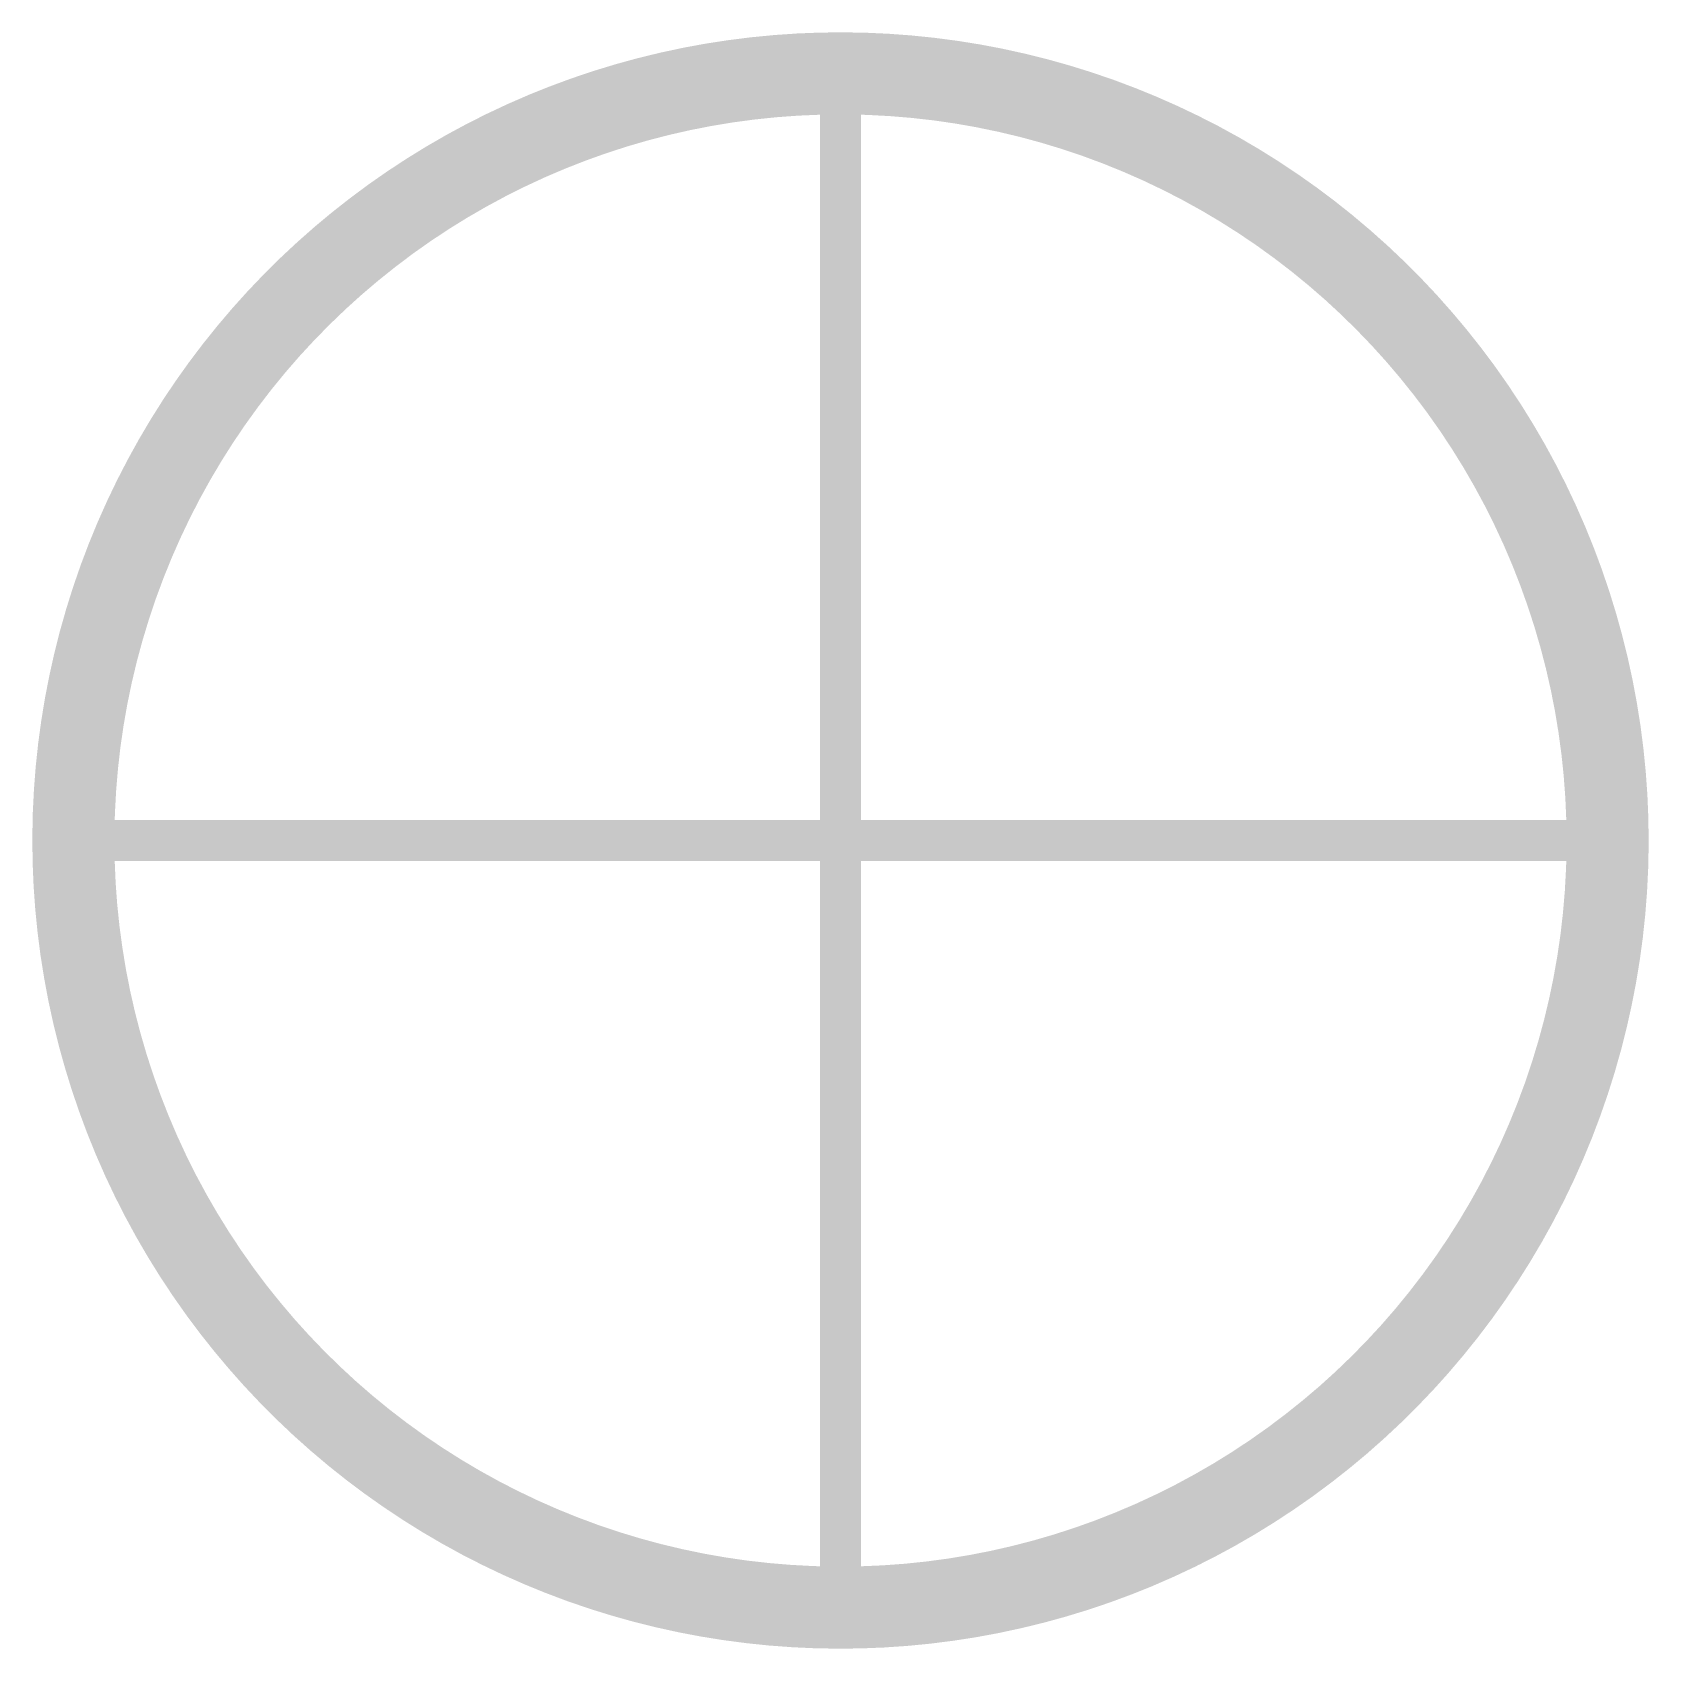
# Model space of a CAD drawing. Extents: x 295 to 953, y 10 to 290.
# Drawn here: x 797.31 to 802.31, y 112.6 to 117.6 of the extents above; entities that cross this region are included whole.
import ezdxf

# ---------------------------------------------------------------- set-up
doc = ezdxf.new("R2010")
doc.units = 0
doc.header["$LTSCALE"] = 5
doc.header["$MEASUREMENT"] = 0
doc.layers.get('0').update_dxf_attribs({"linetype": 'CONTINUOUS', "lineweight": 25})

msp = doc.modelspace()

# ---------------------------------------------------------------- linework, layer by layer
at = {"color": 7}
for points in [[(799.4618, 117.5771), (799.5192, 117.5843), (800.1563, 117.5771), (800.1015, 117.5843)], [(799.5192, 117.5843), (799.5325, 117.586), (800.1015, 117.5843), (800.0853, 117.586)], [(799.5325, 117.586), (799.5905, 117.5916), (800.0853, 117.586), (800.0306, 117.5916)], [(799.5905, 117.5916), (799.6035, 117.5929), (800.0306, 117.5916), (800.0137, 117.5929)], [(799.6035, 117.5929), (799.6623, 117.5969), (800.0137, 117.5929), (799.9595, 117.5969)], [(799.6623, 117.5969), (799.6746, 117.5978), (799.9595, 117.5969), (799.9411, 117.5978)], [(799.6746, 117.5978), (799.7352, 117.6002), (799.9411, 117.5978), (799.8883, 117.6002)], [(799.7352, 117.6002), (799.7458, 117.6006), (799.8883, 117.6002), (799.8639, 117.6006)], [(799.7458, 117.6006), (799.8171, 117.6014), (799.8639, 117.6006), (799.8171, 117.6014)], [(799.1823, 117.5214), (799.2379, 117.535), (800.4364, 117.5214), (800.3822, 117.535)], [(799.2379, 117.535), (799.2515, 117.5383), (800.3822, 117.535), (800.3671, 117.5383)], [(799.2515, 117.5383), (799.3076, 117.5503), (800.3671, 117.5383), (800.3126, 117.5503)], [(799.3076, 117.5503), (799.3212, 117.5533), (800.3126, 117.5503), (800.2973, 117.5533)], [(799.3212, 117.5533), (799.3777, 117.5637), (800.2973, 117.5533), (800.2426, 117.5637)], [(799.3777, 117.5637), (799.3913, 117.5662), (800.2426, 117.5637), (800.227, 117.5662)], [(799.3913, 117.5662), (799.4483, 117.575), (800.227, 117.5662), (800.1722, 117.575)], [(799.4483, 117.575), (799.4618, 117.5771), (800.1722, 117.575), (800.1563, 117.5771)], [(799.0319, 117.4772), (799.0454, 117.4818), (800.588, 117.4772), (800.5734, 117.4818)], [(799.0454, 117.4818), (799.1, 117.4984), (800.5734, 117.4818), (800.52, 117.4984)], [(799.1, 117.4984), (799.1136, 117.5026), (800.52, 117.4984), (800.5052, 117.5026)], [(799.1136, 117.5026), (799.1687, 117.5177), (800.5052, 117.5026), (800.4514, 117.5177)], [(799.1687, 117.5177), (799.1823, 117.5214), (800.4514, 117.5177), (800.4364, 117.5214)], [(798.8976, 117.429), (798.911, 117.4343), (800.7222, 117.429), (800.708, 117.4343)], [(798.911, 117.4343), (798.9644, 117.4541), (800.708, 117.4343), (800.6555, 117.4541)], [(798.9644, 117.4541), (798.9778, 117.459), (800.6555, 117.4541), (800.641, 117.459)], [(798.9778, 117.459), (799.0319, 117.4772), (800.641, 117.459), (800.588, 117.4772)], [(798.7794, 117.3793), (798.8316, 117.402), (800.8395, 117.3793), (800.7882, 117.402)], [(798.8316, 117.402), (798.8448, 117.4078), (800.7882, 117.402), (800.7741, 117.4078)], [(798.8448, 117.4078), (798.8976, 117.429), (800.7741, 117.4078), (800.7222, 117.429)], [(798.6627, 117.3227), (798.6805, 117.3317), (799.4771, 117.3227), (799.5441, 117.3317)], [(798.6805, 117.3317), (798.6943, 117.3387), (799.5441, 117.3317), (799.6113, 117.3387)], [(798.6943, 117.3387), (798.7041, 117.3436), (799.6113, 117.3387), (799.6787, 117.3436)], [(798.7041, 117.3436), (798.7099, 117.3465), (799.6787, 117.3436), (799.7462, 117.3465)], [(798.7099, 117.3465), (798.7149, 117.349), (800.9094, 117.3465), (800.9041, 117.349)], [(798.7149, 117.349), (798.7664, 117.3732), (800.9041, 117.349), (800.8534, 117.3732)], [(798.7664, 117.3732), (798.7794, 117.3793), (800.8534, 117.3732), (800.8395, 117.3793)], [(799.7462, 115.1643), (799.7462, 117.3465), (799.8732, 115.1643), (799.8732, 117.3465)], [(799.8968, 117.3457), (799.8732, 117.3465), (800.911, 117.3457), (800.9094, 117.3465)], [(799.956, 117.3425), (799.8968, 117.3457), (800.9177, 117.3425), (800.911, 117.3457)], [(799.9643, 117.3421), (799.956, 117.3425), (800.9186, 117.3421), (800.9177, 117.3425)], [(800.0316, 117.3364), (799.9643, 117.3421), (800.9296, 117.3364), (800.9186, 117.3421)], [(800.0988, 117.3288), (800.0316, 117.3364), (800.9446, 117.3288), (800.9296, 117.3364)], [(798.5604, 117.2667), (798.5886, 117.283), (799.2129, 117.2667), (799.2757, 117.283)], [(798.5886, 117.283), (798.5898, 117.2837), (799.2757, 117.283), (799.2783, 117.2837)], [(798.5898, 117.2837), (798.6175, 117.2987), (799.2783, 117.2837), (799.3442, 117.2987)], [(798.6175, 117.2987), (798.6416, 117.3117), (799.3442, 117.2987), (799.4105, 117.3117)], [(798.6416, 117.3117), (798.6513, 117.3169), (799.4105, 117.3117), (799.4423, 117.3169)], [(798.6513, 117.3169), (798.6627, 117.3227), (799.4423, 117.3169), (799.4771, 117.3227)], [(800.1656, 117.3191), (800.0988, 117.3288), (800.9636, 117.3191), (800.9446, 117.3288)], [(800.2168, 117.3101), (800.1656, 117.3191), (800.9812, 117.3101), (800.9636, 117.3191)], [(800.2322, 117.3073), (800.2168, 117.3101), (800.9861, 117.3073), (800.9812, 117.3101)], [(800.2983, 117.2936), (800.2322, 117.3073), (801.0111, 117.2936), (800.9861, 117.3073)], [(800.364, 117.278), (800.2983, 117.2936), (801.0397, 117.278), (801.0111, 117.2936)], [(798.4938, 117.2269), (798.5269, 117.2473), (799.0838, 117.2269), (799.1466, 117.2473)], [(798.5269, 117.2473), (798.5277, 117.2478), (799.1466, 117.2473), (799.148, 117.2478)], [(798.5277, 117.2478), (798.5604, 117.2667), (799.148, 117.2478), (799.2129, 117.2667)], [(800.3722, 117.2758), (800.364, 117.278), (801.0437, 117.2758), (801.0397, 117.278)], [(800.4293, 117.2603), (800.3722, 117.2758), (801.07, 117.2603), (801.0437, 117.2758)], [(800.4939, 117.2407), (800.4293, 117.2603), (801.1035, 117.2407), (801.07, 117.2603)], [(800.4969, 117.2397), (800.4939, 117.2407), (801.1051, 117.2397), (801.1035, 117.2407)], [(800.5579, 117.2192), (800.4969, 117.2397), (801.138, 117.2192), (801.1051, 117.2397)], [(798.4199, 117.1794), (798.4575, 117.2041), (798.9573, 117.1794), (799.0202, 117.2041)], [(798.4575, 117.2041), (798.4662, 117.2099), (799.0202, 117.2041), (799.0362, 117.2099)], [(798.4662, 117.2099), (798.4938, 117.2269), (799.0362, 117.2099), (799.0838, 117.2269)], [(800.6045, 117.2019), (800.5579, 117.2192), (801.1656, 117.2019), (801.138, 117.2192)], [(800.6213, 117.1957), (800.6045, 117.2019), (801.1749, 117.1957), (801.1656, 117.2019)], [(800.6839, 117.1703), (800.6213, 117.1957), (801.213, 117.1703), (801.1749, 117.1957)], [(798.3409, 117.1244), (798.3482, 117.1299), (798.8339, 117.1244), (798.8457, 117.1299)], [(798.3482, 117.1299), (798.3811, 117.1529), (798.8457, 117.1299), (798.8952, 117.1529)], [(798.3811, 117.1529), (798.4067, 117.1707), (798.8952, 117.1529), (798.9369, 117.1707)], [(798.4067, 117.1707), (798.4199, 117.1794), (798.9369, 117.1707), (798.9573, 117.1794)], [(800.7019, 117.1624), (800.6839, 117.1703), (801.2249, 117.1624), (801.213, 117.1703)], [(800.7458, 117.1431), (800.7019, 117.1624), (801.2522, 117.1431), (801.2249, 117.1624)], [(800.7917, 117.1212), (800.7458, 117.1431), (801.2831, 117.1212), (801.2522, 117.1431)], [(798.2589, 117.0621), (798.291, 117.0874), (798.714, 117.0621), (798.7609, 117.0874)], [(798.291, 117.0874), (798.3001, 117.0942), (798.7609, 117.0874), (798.7735, 117.0942)], [(798.3001, 117.0942), (798.3409, 117.1244), (798.7735, 117.0942), (798.8339, 117.1244)], [(800.8068, 117.1141), (800.7917, 117.1212), (801.2927, 117.1141), (801.2831, 117.1212)], [(800.8669, 117.0832), (800.8068, 117.1141), (801.3338, 117.0832), (801.2927, 117.1141)], [(800.8754, 117.0784), (800.8669, 117.0832), (801.3401, 117.0784), (801.3338, 117.0832)], [(798.217, 117.0283), (798.235, 117.0433), (798.6555, 117.0283), (798.6815, 117.0433)], [(798.235, 117.0433), (798.2589, 117.0621), (798.6815, 117.0433), (798.714, 117.0621)], [(800.926, 117.0505), (800.8754, 117.0784), (801.3752, 117.0505), (801.3401, 117.0784)], [(800.9538, 117.034), (800.926, 117.0505), (801.3958, 117.034), (801.3752, 117.0505)], [(800.9841, 117.016), (800.9538, 117.034), (801.4171, 117.016), (801.3958, 117.034)], [(798.1325, 116.9554), (798.1747, 116.9927), (798.5417, 116.9554), (798.5981, 116.9927)], [(798.1747, 116.9927), (798.1803, 116.9977), (798.5981, 116.9927), (798.6061, 116.9977)], [(798.1803, 116.9977), (798.217, 117.0283), (798.6061, 116.9977), (798.6555, 117.0283)], [(801.0283, 116.988), (800.9841, 117.016), (801.4503, 116.988), (801.4171, 117.016)], [(801.0412, 116.9798), (801.0283, 116.988), (801.4594, 116.9798), (801.4503, 116.988)], [(801.0971, 116.942), (801.0412, 116.9798), (801.5018, 116.942), (801.4594, 116.9798)], [(798.0905, 116.9165), (798.1269, 116.9504), (798.4865, 116.9165), (798.5347, 116.9504)], [(798.1269, 116.9504), (798.1325, 116.9554), (798.5347, 116.9504), (798.5417, 116.9554)], [(801.0992, 116.9405), (801.0971, 116.942), (801.5034, 116.9405), (801.5018, 116.942)], [(801.1519, 116.9024), (801.0992, 116.9405), (801.5436, 116.9024), (801.5034, 116.9405)], [(798.0487, 116.8758), (798.0748, 116.9017), (798.4325, 116.8758), (798.467, 116.9017)], [(798.0748, 116.9017), (798.0905, 116.9165), (798.467, 116.9017), (798.4865, 116.9165)], [(801.1662, 116.8915), (801.1519, 116.9024), (801.5552, 116.8915), (801.5436, 116.9024)], [(801.2055, 116.8612), (801.1662, 116.8915), (801.5853, 116.8612), (801.5552, 116.8915)], [(797.975, 116.7999), (798.0071, 116.8336), (798.3402, 116.7999), (798.3798, 116.8336)], [(798.0071, 116.8336), (798.0242, 116.8515), (798.3798, 116.8336), (798.4022, 116.8515)], [(798.0242, 116.8515), (798.0487, 116.8758), (798.4022, 116.8515), (798.4325, 116.8758)], [(801.2302, 116.841), (801.2055, 116.8612), (801.6055, 116.841), (801.5853, 116.8612)], [(801.2578, 116.8185), (801.2302, 116.841), (801.6267, 116.8185), (801.6055, 116.841)], [(797.9273, 116.747), (797.9659, 116.7898), (798.2809, 116.747), (798.3283, 116.7898)], [(797.9659, 116.7898), (797.975, 116.7999), (798.3283, 116.7898), (798.3402, 116.7999)], [(801.2916, 116.7891), (801.2578, 116.8185), (801.6544, 116.7891), (801.6267, 116.8185)], [(801.3088, 116.7742), (801.2916, 116.7891), (801.6676, 116.7742), (801.6544, 116.7891)], [(797.8855, 116.6977), (797.9253, 116.7445), (798.2295, 116.6977), (798.2782, 116.7445)], [(797.9253, 116.7445), (797.9273, 116.747), (798.2782, 116.7445), (798.2809, 116.747)], [(801.3503, 116.7358), (801.3088, 116.7742), (801.7017, 116.7358), (801.6676, 116.7742)], [(801.3584, 116.7283), (801.3503, 116.7358), (801.708, 116.7283), (801.7017, 116.7358)], [(797.8466, 116.6495), (797.8812, 116.6926), (798.1822, 116.6495), (798.2245, 116.6926)], [(797.8812, 116.6926), (797.8855, 116.6977), (798.2245, 116.6926), (798.2295, 116.6977)], [(801.4064, 116.6812), (801.3584, 116.7283), (801.7476, 116.6812), (801.708, 116.7283)], [(801.4066, 116.681), (801.4064, 116.6812), (801.7477, 116.681), (801.7476, 116.6812)], [(801.4534, 116.6323), (801.4066, 116.681), (801.7863, 116.6323), (801.7477, 116.681)], [(797.8085, 116.5999), (797.8366, 116.637), (798.1363, 116.5999), (798.1706, 116.637)], [(797.8366, 116.637), (797.8466, 116.6495), (798.1706, 116.637), (798.1822, 116.6495)], [(801.4597, 116.6254), (801.4534, 116.6323), (801.7918, 116.6254), (801.7863, 116.6323)], [(797.7713, 116.5489), (797.7936, 116.5802), (798.092, 116.5489), (798.1192, 116.5802)], [(797.7936, 116.5802), (797.8085, 116.5999), (798.1192, 116.5802), (798.1363, 116.5999)], [(801.4987, 116.5822), (801.4597, 116.6254), (801.8241, 116.5822), (801.7918, 116.6254)], [(801.5106, 116.5682), (801.4987, 116.5822), (801.8345, 116.5682), (801.8241, 116.5822)], [(797.7523, 116.5221), (797.7713, 116.5489), (798.0701, 116.5221), (798.092, 116.5489)], [(801.5425, 116.5307), (801.5106, 116.5682), (801.8609, 116.5307), (801.8345, 116.5682)], [(801.5591, 116.5099), (801.5425, 116.5307), (801.8755, 116.5099), (801.8609, 116.5307)], [(797.7126, 116.4629), (797.7351, 116.4966), (798.0234, 116.4629), (798.0492, 116.4966)], [(797.7351, 116.4966), (797.7523, 116.5221), (798.0492, 116.4966), (798.0701, 116.5221)], [(801.5847, 116.478), (801.5591, 116.5099), (801.8966, 116.478), (801.8755, 116.5099)], [(797.6746, 116.4026), (797.7001, 116.443), (797.9789, 116.4026), (798.0081, 116.443)], [(797.7001, 116.443), (797.7126, 116.4629), (798.0081, 116.443), (798.0234, 116.4629)], [(801.6054, 116.4505), (801.5847, 116.478), (801.9148, 116.4505), (801.8966, 116.478)], [(801.6253, 116.424), (801.6054, 116.4505), (801.9313, 116.424), (801.9148, 116.4505)], [(797.6384, 116.3412), (797.6661, 116.3882), (797.9367, 116.3412), (797.9685, 116.3882)], [(797.6661, 116.3882), (797.6746, 116.4026), (797.9685, 116.3882), (797.9789, 116.4026)], [(801.6494, 116.3899), (801.6253, 116.424), (801.9524, 116.3899), (801.9313, 116.424)], [(801.6643, 116.3688), (801.6494, 116.3899), (801.9648, 116.3688), (801.9524, 116.3899)], [(797.6039, 116.2788), (797.6335, 116.3323), (797.8967, 116.2788), (797.9306, 116.3323)], [(797.6335, 116.3323), (797.6384, 116.3412), (797.9306, 116.3323), (797.9367, 116.3412)], [(801.6911, 116.3283), (801.6643, 116.3688), (801.9883, 116.3283), (801.9648, 116.3688)], [(801.7016, 116.3124), (801.6911, 116.3283), (801.997, 116.3124), (801.9883, 116.3283)], [(801.7305, 116.2657), (801.7016, 116.3124), (802.0224, 116.2657), (801.997, 116.3124)], [(797.5721, 116.2171), (797.6021, 116.2752), (797.86, 116.2171), (797.8945, 116.2752)], [(797.6021, 116.2752), (797.6039, 116.2788), (797.8945, 116.2752), (797.8967, 116.2788)], [(801.7372, 116.255), (801.7305, 116.2657), (802.0279, 116.255), (802.0224, 116.2657)], [(801.7677, 116.2022), (801.7372, 116.255), (802.0547, 116.2022), (802.0279, 116.255)], [(797.5436, 116.158), (797.5712, 116.2154), (797.8273, 116.158), (797.8591, 116.2154)], [(797.5712, 116.2154), (797.5721, 116.2171), (797.8591, 116.2154), (797.86, 116.2171)], [(801.771, 116.1965), (801.7677, 116.2022), (802.0574, 116.1965), (802.0547, 116.2022)], [(801.8027, 116.1378), (801.771, 116.1965), (802.0852, 116.1378), (802.0574, 116.1965)], [(797.5166, 116.0979), (797.5404, 116.1512), (797.7964, 116.0979), (797.8238, 116.1512)], [(797.5404, 116.1512), (797.5436, 116.158), (797.8238, 116.1512), (797.8273, 116.158)], [(801.8031, 116.137), (801.8027, 116.1378), (802.0855, 116.137), (802.0852, 116.1378)], [(801.8333, 116.0766), (801.8031, 116.137), (802.112, 116.0766), (802.0855, 116.137)], [(797.4911, 116.0369), (797.5113, 116.0861), (797.7674, 116.0369), (797.7908, 116.0861)], [(797.5113, 116.0861), (797.5166, 116.0979), (797.7908, 116.0861), (797.7964, 116.0979)], [(797.4842, 116.0202), (797.4911, 116.0369), (797.76, 116.0202), (797.7674, 116.0369)], [(801.8352, 116.0725), (801.8333, 116.0766), (802.1138, 116.0725), (802.112, 116.0766)], [(801.8618, 116.0153), (801.8352, 116.0725), (802.137, 116.0153), (802.1138, 116.0725)], [(797.4671, 115.975), (797.4842, 116.0202), (797.7401, 115.975), (797.76, 116.0202)], [(801.8656, 116.0064), (801.8618, 116.0153), (802.1406, 116.0064), (802.137, 116.0153)], [(801.8883, 115.9532), (801.8656, 116.0064), (802.1604, 115.9532), (802.1406, 116.0064)], [(797.4447, 115.9124), (797.4589, 115.9535), (797.7148, 115.9124), (797.7314, 115.9535)], [(797.4589, 115.9535), (797.4671, 115.975), (797.7314, 115.9535), (797.7401, 115.975)], [(801.8937, 115.9396), (801.8883, 115.9532), (802.1654, 115.9396), (802.1604, 115.9532)], [(801.913, 115.8903), (801.8937, 115.9396), (802.1822, 115.8903), (802.1654, 115.9396)], [(797.4239, 115.8491), (797.4356, 115.8862), (797.6913, 115.8491), (797.7051, 115.8862)], [(797.4356, 115.8862), (797.4447, 115.9124), (797.7051, 115.8862), (797.7148, 115.9124)], [(801.9195, 115.8721), (801.913, 115.8903), (802.1884, 115.8721), (802.1822, 115.8903)], [(797.4142, 115.8182), (797.4239, 115.8491), (797.6809, 115.8182), (797.6913, 115.8491)], [(801.9358, 115.8267), (801.9195, 115.8721), (802.2024, 115.8267), (802.1884, 115.8721)], [(797.3947, 115.7496), (797.4048, 115.785), (797.6591, 115.7496), (797.6698, 115.785)], [(797.4048, 115.785), (797.4142, 115.8182), (797.6698, 115.785), (797.6809, 115.8182)], [(801.9432, 115.804), (801.9358, 115.8267), (802.2094, 115.804), (802.2024, 115.8267)], [(801.9567, 115.7624), (801.9432, 115.804), (802.221, 115.7624), (802.2094, 115.804)], [(797.3873, 115.7204), (797.3947, 115.7496), (797.6502, 115.7204), (797.6591, 115.7496)], [(801.9646, 115.7353), (801.9567, 115.7624), (802.2285, 115.7353), (802.221, 115.7624)], [(801.9756, 115.6976), (801.9646, 115.7353), (802.2378, 115.6976), (802.2285, 115.7353)], [(797.3715, 115.6551), (797.3772, 115.6805), (797.6325, 115.6551), (797.6394, 115.6805)], [(797.3772, 115.6805), (797.3873, 115.7204), (797.6394, 115.6805), (797.6502, 115.7204)], [(801.9838, 115.6661), (801.9756, 115.6976), (802.2456, 115.6661), (802.2378, 115.6976)], [(797.3617, 115.6109), (797.3715, 115.6551), (797.622, 115.6109), (797.6325, 115.6551)], [(801.9926, 115.6322), (801.9838, 115.6661), (802.253, 115.6322), (802.2456, 115.6661)], [(802.0007, 115.5965), (801.9926, 115.6322), (802.2607, 115.5965), (802.253, 115.6322)], [(797.3481, 115.5409), (797.3575, 115.5894), (797.6068, 115.5409), (797.6168, 115.5894)], [(797.3575, 115.5894), (797.3617, 115.6109), (797.6168, 115.5894), (797.622, 115.6109)], [(802.0076, 115.5663), (802.0007, 115.5965), (802.2664, 115.5663), (802.2607, 115.5965)], [(797.3452, 115.5233), (797.3481, 115.5409), (797.6031, 115.5233), (797.6068, 115.5409)], [(802.0154, 115.5264), (802.0076, 115.5663), (802.2738, 115.5264), (802.2664, 115.5663)], [(797.3366, 115.4706), (797.3452, 115.5233), (797.5939, 115.4706), (797.6031, 115.5233)], [(802.0206, 115.5), (802.0154, 115.5264), (802.278, 115.5), (802.2738, 115.5264)], [(802.0278, 115.456), (802.0206, 115.5), (802.285, 115.456), (802.278, 115.5)], [(797.327, 115.4), (797.3347, 115.4567), (797.5832, 115.4), (797.5914, 115.4567)], [(797.3347, 115.4567), (797.3366, 115.4706), (797.5914, 115.4567), (797.5939, 115.4706)], [(802.0316, 115.4333), (802.0278, 115.456), (802.2879, 115.4333), (802.285, 115.456)], [(802.038, 115.3853), (802.0316, 115.4333), (802.2941, 115.3853), (802.2879, 115.4333)], [(797.3195, 115.3291), (797.326, 115.3899), (797.5748, 115.3291), (797.5817, 115.3899)], [(797.326, 115.3899), (797.327, 115.4), (797.5817, 115.3899), (797.5832, 115.4)], [(802.0406, 115.3664), (802.038, 115.3853), (802.296, 115.3664), (802.2941, 115.3853)], [(797.319, 115.3227), (797.3195, 115.3291), (797.5741, 115.3227), (797.5748, 115.3291)], [(802.046, 115.3144), (802.0406, 115.3664), (802.3012, 115.3144), (802.296, 115.3664)], [(797.314, 115.258), (797.319, 115.3227), (797.5686, 115.258), (797.5741, 115.3227)], [(802.0475, 115.2992), (802.046, 115.3144), (802.3023, 115.2992), (802.3012, 115.3144)], [(802.0517, 115.2433), (802.0475, 115.2992), (802.3063, 115.2433), (802.3023, 115.2992)], [(797.3106, 115.1879), (797.3139, 115.2554), (797.5648, 115.1879), (797.5684, 115.2554)], [(797.3139, 115.2554), (797.314, 115.258), (797.5684, 115.2554), (797.5686, 115.258)], [(802.0525, 115.2318), (802.0517, 115.2433), (802.3068, 115.2318), (802.3063, 115.2433)], [(802.0551, 115.1721), (802.0525, 115.2318), (802.3093, 115.1721), (802.3068, 115.2318)], [(797.3101, 115.1643), (797.3105, 115.1868), (797.564, 115.1643), (797.5647, 115.1868)], [(797.3105, 115.1868), (797.3106, 115.1879), (797.5647, 115.1868), (797.5648, 115.1879)], [(797.3091, 115.1156), (797.3101, 115.1643), (802.3101, 115.1156), (802.3094, 115.1643)], [(802.0554, 115.1643), (802.0551, 115.1721), (802.3094, 115.1643), (802.3093, 115.1721)], [(797.3091, 115.1008), (797.3091, 115.1156), (802.3103, 115.1008), (802.3101, 115.1156)], [(797.3093, 115.086), (797.3091, 115.1008), (802.3103, 115.086), (802.3103, 115.1008)], [(797.31, 115.0373), (797.3093, 115.086), (802.3093, 115.0373), (802.3103, 115.086)], [(797.3101, 115.0295), (797.31, 115.0373), (797.5643, 115.0295), (797.564, 115.0373)], [(797.3126, 114.9698), (797.3101, 115.0295), (797.5669, 114.9698), (797.5643, 115.0295)], [(799.7462, 112.8551), (799.7462, 115.0373), (799.8732, 112.8551), (799.8732, 115.0373)], [(802.0547, 115.0148), (802.0554, 115.0373), (802.3088, 115.0148), (802.3093, 115.0373)], [(802.051, 114.9462), (802.0546, 115.0137), (802.3055, 114.9462), (802.3088, 115.0137)], [(802.0546, 115.0137), (802.0547, 115.0148), (802.3088, 115.0137), (802.3088, 115.0148)], [(797.3131, 114.9583), (797.3126, 114.9698), (797.5677, 114.9583), (797.5669, 114.9698)], [(797.3171, 114.9024), (797.3131, 114.9583), (797.5718, 114.9024), (797.5677, 114.9583)], [(802.0453, 114.8789), (802.0508, 114.9436), (802.3004, 114.8789), (802.3054, 114.9436)], [(802.0508, 114.9436), (802.051, 114.9462), (802.3054, 114.9436), (802.3055, 114.9462)], [(797.3182, 114.8872), (797.3171, 114.9024), (797.5734, 114.8872), (797.5718, 114.9024)], [(797.3234, 114.8352), (797.3182, 114.8872), (797.5788, 114.8352), (797.5734, 114.8872)], [(797.3253, 114.8163), (797.3234, 114.8352), (797.5814, 114.8163), (797.5788, 114.8352)], [(802.0377, 114.8117), (802.0446, 114.8725), (802.2934, 114.8117), (802.2999, 114.8725)], [(802.0446, 114.8725), (802.0453, 114.8789), (802.2999, 114.8725), (802.3004, 114.8789)], [(797.3315, 114.7683), (797.3253, 114.8163), (797.5878, 114.7683), (797.5814, 114.8163)], [(802.028, 114.7449), (802.0362, 114.8016), (802.2847, 114.7449), (802.2924, 114.8016)], [(802.0362, 114.8016), (802.0377, 114.8117), (802.2924, 114.8016), (802.2934, 114.8117)], [(797.3344, 114.7456), (797.3315, 114.7683), (797.5916, 114.7456), (797.5878, 114.7683)], [(797.3414, 114.7016), (797.3344, 114.7456), (797.5988, 114.7016), (797.5916, 114.7456)], [(802.0162, 114.6783), (802.0255, 114.731), (802.2742, 114.6783), (802.2828, 114.731)], [(802.0255, 114.731), (802.028, 114.7449), (802.2828, 114.731), (802.2847, 114.7449)], [(797.3456, 114.6752), (797.3414, 114.7016), (797.604, 114.6752), (797.5988, 114.7016)], [(797.353, 114.6353), (797.3456, 114.6752), (797.6118, 114.6353), (797.604, 114.6752)], [(797.3587, 114.6051), (797.353, 114.6353), (797.6187, 114.6051), (797.6118, 114.6353)], [(802.0025, 114.6122), (802.0126, 114.6606), (802.2619, 114.6122), (802.2713, 114.6606)], [(802.0126, 114.6606), (802.0162, 114.6783), (802.2713, 114.6606), (802.2742, 114.6783)], [(797.3664, 114.5694), (797.3587, 114.6051), (797.6268, 114.5694), (797.6187, 114.6051)], [(801.9869, 114.5465), (801.9974, 114.5907), (802.2479, 114.5465), (802.2577, 114.5907)], [(801.9974, 114.5907), (802.0025, 114.6122), (802.2577, 114.5907), (802.2619, 114.6122)], [(797.3738, 114.5355), (797.3664, 114.5694), (797.6356, 114.5355), (797.6268, 114.5694)], [(797.3816, 114.504), (797.3738, 114.5355), (797.6438, 114.504), (797.6356, 114.5355)], [(801.98, 114.5211), (801.9869, 114.5465), (802.2422, 114.5211), (802.2479, 114.5465)], [(797.3909, 114.4663), (797.3816, 114.504), (797.6548, 114.4663), (797.6438, 114.504)], [(801.9603, 114.452), (801.9692, 114.4812), (802.2247, 114.452), (802.2321, 114.4812)], [(801.9692, 114.4812), (801.98, 114.5211), (802.2321, 114.4812), (802.2422, 114.5211)], [(797.3984, 114.4392), (797.3909, 114.4663), (797.6627, 114.4392), (797.6548, 114.4663)], [(797.41, 114.3976), (797.3984, 114.4392), (797.6762, 114.3976), (797.6627, 114.4392)], [(801.9496, 114.4166), (801.9603, 114.452), (802.2146, 114.4166), (802.2247, 114.452)], [(797.417, 114.3749), (797.41, 114.3976), (797.6836, 114.3749), (797.6762, 114.3976)], [(801.9281, 114.3525), (801.9384, 114.3834), (802.1955, 114.3525), (802.2052, 114.3834)], [(801.9384, 114.3834), (801.9496, 114.4166), (802.2052, 114.3834), (802.2146, 114.4166)], [(797.431, 114.3295), (797.417, 114.3749), (797.6998, 114.3295), (797.6836, 114.3749)], [(797.4372, 114.3113), (797.431, 114.3295), (797.7064, 114.3113), (797.6998, 114.3295)], [(801.9143, 114.3154), (801.9281, 114.3525), (802.1838, 114.3154), (802.1955, 114.3525)], [(797.454, 114.262), (797.4372, 114.3113), (797.7257, 114.262), (797.7064, 114.3113)], [(801.888, 114.2481), (801.9046, 114.2892), (802.1604, 114.2481), (802.1747, 114.2892)], [(801.9046, 114.2892), (801.9143, 114.3154), (802.1747, 114.2892), (802.1838, 114.3154)], [(797.459, 114.2484), (797.454, 114.262), (797.7311, 114.2484), (797.7257, 114.262)], [(797.4788, 114.1952), (797.459, 114.2484), (797.7538, 114.1952), (797.7311, 114.2484)], [(801.8792, 114.2266), (801.888, 114.2481), (802.1523, 114.2266), (802.1604, 114.2481)], [(797.4824, 114.1863), (797.4788, 114.1952), (797.7576, 114.1863), (797.7538, 114.1952)], [(797.5056, 114.1291), (797.4824, 114.1863), (797.7841, 114.1291), (797.7576, 114.1863)], [(801.852, 114.1647), (801.8594, 114.1814), (802.1283, 114.1647), (802.1352, 114.1814)], [(801.8594, 114.1814), (801.8792, 114.2266), (802.1352, 114.1814), (802.1523, 114.2266)], [(797.5074, 114.125), (797.5056, 114.1291), (797.7861, 114.125), (797.7841, 114.1291)], [(801.8286, 114.1155), (801.852, 114.1647), (802.108, 114.1155), (802.1283, 114.1647)], [(797.5339, 114.0646), (797.5074, 114.125), (797.8163, 114.0646), (797.7861, 114.125)], [(801.7955, 114.0504), (801.8229, 114.1037), (802.079, 114.0504), (802.1028, 114.1037)], [(801.8229, 114.1037), (801.8286, 114.1155), (802.1028, 114.1037), (802.108, 114.1155)], [(797.5342, 114.0638), (797.5339, 114.0646), (797.8167, 114.0638), (797.8163, 114.0646)], [(797.562, 114.0051), (797.5342, 114.0638), (797.8484, 114.0051), (797.8167, 114.0638)], [(801.7603, 113.9862), (801.7921, 114.0436), (802.0482, 113.9862), (802.0758, 114.0436)], [(801.7921, 114.0436), (801.7955, 114.0504), (802.0758, 114.0436), (802.079, 114.0504)], [(797.5647, 113.9994), (797.562, 114.0051), (797.8517, 113.9994), (797.8484, 114.0051)], [(797.5915, 113.9466), (797.5647, 113.9994), (797.8822, 113.9466), (797.8517, 113.9994)], [(801.7249, 113.9264), (801.7594, 113.9845), (802.0173, 113.9264), (802.0473, 113.9845)], [(801.7594, 113.9845), (801.7603, 113.9862), (802.0473, 113.9845), (802.0482, 113.9862)], [(797.597, 113.9359), (797.5915, 113.9466), (797.8889, 113.9359), (797.8822, 113.9466)], [(797.6224, 113.8892), (797.597, 113.9359), (797.9178, 113.8892), (797.8889, 113.9359)], [(797.6311, 113.8733), (797.6224, 113.8892), (797.9283, 113.8733), (797.9178, 113.8892)], [(801.6887, 113.8693), (801.7227, 113.9228), (801.9859, 113.8693), (802.0155, 113.9228)], [(801.7227, 113.9228), (801.7249, 113.9264), (802.0155, 113.9228), (802.0173, 113.9264)], [(797.6546, 113.8328), (797.6311, 113.8733), (797.9551, 113.8328), (797.9283, 113.8733)], [(797.667, 113.8117), (797.6546, 113.8328), (797.97, 113.8117), (797.9551, 113.8328)], [(801.6509, 113.8134), (801.6827, 113.8604), (801.9532, 113.8134), (801.981, 113.8604)], [(801.6827, 113.8604), (801.6887, 113.8693), (801.981, 113.8604), (801.9859, 113.8693)], [(797.6881, 113.7776), (797.667, 113.8117), (797.994, 113.7776), (797.97, 113.8117)], [(801.6113, 113.7586), (801.6405, 113.799), (801.9193, 113.7586), (801.9448, 113.799)], [(801.6405, 113.799), (801.6509, 113.8134), (801.9448, 113.799), (801.9532, 113.8134)], [(797.7046, 113.7511), (797.6881, 113.7776), (798.014, 113.7511), (797.994, 113.7776)], [(797.7228, 113.7236), (797.7046, 113.7511), (798.0346, 113.7236), (798.014, 113.7511)], [(801.5701, 113.705), (801.596, 113.7387), (801.8842, 113.705), (801.9068, 113.7387)], [(801.596, 113.7387), (801.6113, 113.7586), (801.9068, 113.7387), (801.9193, 113.7586)], [(797.7439, 113.6917), (797.7228, 113.7236), (798.0602, 113.6917), (798.0346, 113.7236)], [(797.7585, 113.6709), (797.7439, 113.6917), (798.0769, 113.6709), (798.0602, 113.6917)], [(801.5274, 113.6527), (801.5493, 113.6795), (801.8481, 113.6527), (801.8671, 113.6795)], [(801.5493, 113.6795), (801.5701, 113.705), (801.8671, 113.6795), (801.8842, 113.705)], [(797.7849, 113.6334), (797.7585, 113.6709), (798.1088, 113.6334), (798.0769, 113.6709)], [(797.7953, 113.6194), (797.7849, 113.6334), (798.1206, 113.6194), (798.1088, 113.6334)], [(801.5002, 113.6214), (801.5274, 113.6527), (801.8258, 113.6214), (801.8481, 113.6527)], [(797.8276, 113.5762), (797.7953, 113.6194), (798.1597, 113.5762), (798.1206, 113.6194)], [(801.4487, 113.5646), (801.4831, 113.6017), (801.7828, 113.5646), (801.8109, 113.6017)], [(801.4831, 113.6017), (801.5002, 113.6214), (801.8109, 113.6017), (801.8258, 113.6214)], [(797.833, 113.5693), (797.8276, 113.5762), (798.166, 113.5693), (798.1597, 113.5762)], [(797.8717, 113.5206), (797.833, 113.5693), (798.2127, 113.5206), (798.166, 113.5693)], [(801.3949, 113.509), (801.4372, 113.5521), (801.7382, 113.509), (801.7728, 113.5521)], [(801.4372, 113.5521), (801.4487, 113.5646), (801.7728, 113.5521), (801.7828, 113.5646)], [(797.8718, 113.5204), (797.8717, 113.5206), (798.213, 113.5204), (798.2127, 113.5206)], [(797.9114, 113.4733), (797.8718, 113.5204), (798.261, 113.4733), (798.213, 113.5204)], [(801.3412, 113.4571), (801.3899, 113.5039), (801.6941, 113.4571), (801.7339, 113.5039)], [(801.3899, 113.5039), (801.3949, 113.509), (801.7339, 113.5039), (801.7382, 113.509)], [(797.9177, 113.4658), (797.9114, 113.4733), (798.2691, 113.4658), (798.261, 113.4733)], [(797.9517, 113.4274), (797.9177, 113.4658), (798.3106, 113.4274), (798.2691, 113.4658)], [(801.2911, 113.4117), (801.3385, 113.4546), (801.6535, 113.4117), (801.6921, 113.4546)], [(801.3385, 113.4546), (801.3412, 113.4571), (801.6921, 113.4546), (801.6941, 113.4571)], [(797.965, 113.4125), (797.9517, 113.4274), (798.3278, 113.4125), (798.3106, 113.4274)], [(797.9927, 113.3831), (797.965, 113.4125), (798.3616, 113.3831), (798.3278, 113.4125)], [(798.0139, 113.3606), (797.9927, 113.3831), (798.3891, 113.3606), (798.3616, 113.3831)], [(801.2396, 113.368), (801.2792, 113.4017), (801.6123, 113.368), (801.6444, 113.4017)], [(801.2792, 113.4017), (801.2911, 113.4117), (801.6444, 113.4017), (801.6535, 113.4117)], [(798.0341, 113.3404), (798.0139, 113.3606), (798.4139, 113.3404), (798.3891, 113.3606)], [(798.0642, 113.3101), (798.0341, 113.3404), (798.4532, 113.3101), (798.4139, 113.3404)], [(801.1868, 113.3258), (801.2172, 113.3501), (801.5707, 113.3258), (801.5952, 113.3501)], [(801.2172, 113.3501), (801.2396, 113.368), (801.5952, 113.3501), (801.6123, 113.368)], [(798.0758, 113.2992), (798.0642, 113.3101), (798.4675, 113.2992), (798.4532, 113.3101)], [(798.116, 113.2611), (798.0758, 113.2992), (798.5202, 113.2611), (798.4675, 113.2992)], [(801.0847, 113.2512), (801.1328, 113.2851), (801.4925, 113.2512), (801.5288, 113.2851)], [(801.1328, 113.2851), (801.1524, 113.2999), (801.5288, 113.2851), (801.5446, 113.2999)], [(801.1524, 113.2999), (801.1868, 113.3258), (801.5446, 113.2999), (801.5707, 113.3258)], [(798.1176, 113.2596), (798.116, 113.2611), (798.5223, 113.2596), (798.5202, 113.2611)], [(798.16, 113.2218), (798.1176, 113.2596), (798.5782, 113.2218), (798.5223, 113.2596)], [(801.0213, 113.2089), (801.0777, 113.2462), (801.4447, 113.2089), (801.4869, 113.2462)], [(801.0777, 113.2462), (801.0847, 113.2512), (801.4869, 113.2462), (801.4925, 113.2512)], [(798.1691, 113.2136), (798.16, 113.2218), (798.5911, 113.2136), (798.5782, 113.2218)], [(798.2023, 113.1856), (798.1691, 113.2136), (798.6353, 113.1856), (798.5911, 113.2136)], [(798.2235, 113.1676), (798.2023, 113.1856), (798.6656, 113.1676), (798.6353, 113.1856)], [(800.9639, 113.1733), (801.0133, 113.2039), (801.4024, 113.1733), (801.4391, 113.2039)], [(801.0133, 113.2039), (801.0213, 113.2089), (801.4391, 113.2039), (801.4447, 113.2089)], [(798.2442, 113.1511), (798.2235, 113.1676), (798.6934, 113.1511), (798.6656, 113.1676)], [(798.2793, 113.1232), (798.2442, 113.1511), (798.744, 113.1232), (798.6934, 113.1511)], [(800.8585, 113.1142), (800.9054, 113.1395), (801.3284, 113.1142), (801.3605, 113.1395)], [(800.9054, 113.1395), (800.9379, 113.1583), (801.3605, 113.1395), (801.3844, 113.1583)], [(800.9379, 113.1583), (800.9639, 113.1733), (801.3844, 113.1583), (801.4024, 113.1733)], [(798.2856, 113.1184), (798.2793, 113.1232), (798.7525, 113.1184), (798.744, 113.1232)], [(798.3267, 113.0875), (798.2856, 113.1184), (798.8126, 113.0875), (798.7525, 113.1184)], [(798.3363, 113.0804), (798.3267, 113.0875), (798.8277, 113.0804), (798.8126, 113.0875)], [(798.3672, 113.0585), (798.3363, 113.0804), (798.8736, 113.0585), (798.8277, 113.0804)], [(800.7855, 113.0772), (800.8459, 113.1074), (801.2785, 113.0772), (801.3193, 113.1074)], [(800.8459, 113.1074), (800.8585, 113.1142), (801.3193, 113.1074), (801.3284, 113.1142)], [(798.3945, 113.0392), (798.3672, 113.0585), (798.9174, 113.0392), (798.8736, 113.0585)], [(798.4064, 113.0312), (798.3945, 113.0392), (798.9355, 113.0312), (798.9174, 113.0392)], [(798.4445, 113.0059), (798.4064, 113.0312), (798.9981, 113.0059), (798.9355, 113.0312)], [(800.6621, 113.0222), (800.6824, 113.0309), (801.1995, 113.0222), (801.2127, 113.0309)], [(800.6824, 113.0309), (800.7242, 113.0487), (801.2127, 113.0309), (801.2383, 113.0487)], [(800.7242, 113.0487), (800.7737, 113.0717), (801.2383, 113.0487), (801.2712, 113.0717)], [(800.7737, 113.0717), (800.7855, 113.0772), (801.2712, 113.0717), (801.2785, 113.0772)], [(798.4538, 112.9997), (798.4445, 113.0059), (799.0149, 112.9997), (798.9981, 113.0059)], [(798.4814, 112.9824), (798.4538, 112.9997), (799.0614, 112.9824), (799.0149, 112.9997)], [(798.5142, 112.9619), (798.4814, 112.9824), (799.1225, 112.9619), (799.0614, 112.9824)], [(800.5356, 112.9747), (800.5832, 112.9917), (801.1256, 112.9747), (801.1532, 112.9917)], [(800.5832, 112.9917), (800.5992, 112.9975), (801.1532, 112.9917), (801.1619, 112.9975)], [(800.5992, 112.9975), (800.6621, 113.0222), (801.1619, 112.9975), (801.1995, 113.0222)], [(798.5159, 112.9609), (798.5142, 112.9619), (799.1255, 112.9609), (799.1225, 112.9619)], [(798.5494, 112.9413), (798.5159, 112.9609), (799.1901, 112.9413), (799.1255, 112.9609)], [(798.5757, 112.9258), (798.5494, 112.9413), (799.2472, 112.9258), (799.1901, 112.9413)], [(800.3437, 112.9186), (800.4065, 112.9349), (801.0308, 112.9186), (801.059, 112.9349)], [(800.4065, 112.9349), (800.4713, 112.9538), (801.059, 112.9349), (801.0917, 112.9538)], [(800.4713, 112.9538), (800.4728, 112.9543), (801.0917, 112.9538), (801.0925, 112.9543)], [(800.4728, 112.9543), (800.5356, 112.9747), (801.0925, 112.9543), (801.1256, 112.9747)], [(798.5797, 112.9236), (798.5757, 112.9258), (799.2554, 112.9236), (799.2472, 112.9258)], [(798.6083, 112.908), (798.5797, 112.9236), (799.3211, 112.908), (799.2554, 112.9236)], [(798.6333, 112.8942), (798.6083, 112.908), (799.3872, 112.8942), (799.3211, 112.908)], [(798.6382, 112.8915), (798.6333, 112.8942), (799.4026, 112.8915), (799.3872, 112.8942)], [(798.6558, 112.8825), (798.6382, 112.8915), (799.4538, 112.8825), (799.4026, 112.8915)], [(798.6747, 112.8728), (798.6558, 112.8825), (799.5206, 112.8728), (799.4538, 112.8825)], [(800.0753, 112.8699), (800.1422, 112.8789), (800.9389, 112.8699), (800.9567, 112.8789)], [(800.1422, 112.8789), (800.1771, 112.8847), (800.9567, 112.8789), (800.9681, 112.8847)], [(800.1771, 112.8847), (800.2089, 112.8899), (800.9681, 112.8847), (800.9778, 112.8899)], [(800.2089, 112.8899), (800.2752, 112.9029), (800.9778, 112.8899), (801.0019, 112.9029)], [(800.2752, 112.9029), (800.3411, 112.9179), (801.0019, 112.9029), (801.0296, 112.9179)], [(800.3411, 112.9179), (800.3437, 112.9186), (801.0296, 112.9179), (801.0308, 112.9186)], [(798.6897, 112.8652), (798.6747, 112.8728), (799.5878, 112.8652), (799.5206, 112.8728)], [(798.7008, 112.8595), (798.6897, 112.8652), (799.6551, 112.8595), (799.5878, 112.8652)], [(798.7017, 112.8591), (798.7008, 112.8595), (799.6634, 112.8591), (799.6551, 112.8595)], [(798.7084, 112.8559), (798.7017, 112.8591), (799.7226, 112.8559), (799.6634, 112.8591)], [(798.71, 112.8551), (798.7084, 112.8559), (799.7462, 112.8551), (799.7226, 112.8559)], [(798.7153, 112.8526), (798.71, 112.8551), (800.9045, 112.8526), (800.9095, 112.8551)], [(798.766, 112.8284), (798.7153, 112.8526), (800.853, 112.8284), (800.9045, 112.8526)], [(799.8732, 112.8551), (799.9407, 112.858), (800.9095, 112.8551), (800.9152, 112.858)], [(799.9407, 112.858), (800.0081, 112.8629), (800.9152, 112.858), (800.9251, 112.8629)], [(800.0081, 112.8629), (800.0753, 112.8699), (800.9251, 112.8629), (800.9389, 112.8699)], [(798.7799, 112.8223), (798.766, 112.8284), (800.8399, 112.8223), (800.853, 112.8284)], [(798.8312, 112.7996), (798.7799, 112.8223), (800.7878, 112.7996), (800.8399, 112.8223)], [(798.8453, 112.7938), (798.8312, 112.7996), (800.7746, 112.7938), (800.7878, 112.7996)], [(798.8972, 112.7726), (798.8453, 112.7938), (800.7217, 112.7726), (800.7746, 112.7938)], [(798.9114, 112.7673), (798.8972, 112.7726), (800.7084, 112.7673), (800.7217, 112.7726)], [(798.9639, 112.7475), (798.9114, 112.7673), (800.655, 112.7475), (800.7084, 112.7673)], [(798.9783, 112.7426), (798.9639, 112.7475), (800.6416, 112.7426), (800.655, 112.7475)], [(799.0313, 112.7244), (798.9783, 112.7426), (800.5875, 112.7244), (800.6416, 112.7426)], [(799.0459, 112.7198), (799.0313, 112.7244), (800.574, 112.7198), (800.5875, 112.7244)], [(799.0994, 112.7032), (799.0459, 112.7198), (800.5194, 112.7032), (800.574, 112.7198)], [(799.1142, 112.699), (799.0994, 112.7032), (800.5058, 112.699), (800.5194, 112.7032)], [(799.168, 112.6839), (799.1142, 112.699), (800.4507, 112.6839), (800.5058, 112.699)], [(799.183, 112.6802), (799.168, 112.6839), (800.4371, 112.6802), (800.4507, 112.6839)], [(799.2372, 112.6666), (799.183, 112.6802), (800.3815, 112.6666), (800.4371, 112.6802)], [(799.2523, 112.6633), (799.2372, 112.6666), (800.3678, 112.6633), (800.3815, 112.6666)], [(799.3068, 112.6513), (799.2523, 112.6633), (800.3118, 112.6513), (800.3678, 112.6633)], [(799.3221, 112.6483), (799.3068, 112.6513), (800.2981, 112.6483), (800.3118, 112.6513)], [(799.3768, 112.6379), (799.3221, 112.6483), (800.2417, 112.6379), (800.2981, 112.6483)], [(799.3924, 112.6354), (799.3768, 112.6379), (800.228, 112.6354), (800.2417, 112.6379)], [(799.4472, 112.6266), (799.3924, 112.6354), (800.1711, 112.6266), (800.228, 112.6354)], [(799.4631, 112.6245), (799.4472, 112.6266), (800.1576, 112.6245), (800.1711, 112.6266)], [(799.5179, 112.6173), (799.4631, 112.6245), (800.1002, 112.6173), (800.1576, 112.6245)], [(799.5341, 112.6156), (799.5179, 112.6173), (800.0869, 112.6156), (800.1002, 112.6173)], [(799.5888, 112.6099), (799.5341, 112.6156), (800.0289, 112.6099), (800.0869, 112.6156)], [(799.6057, 112.6087), (799.5888, 112.6099), (800.0159, 112.6087), (800.0289, 112.6099)], [(799.6598, 112.6047), (799.6057, 112.6087), (799.9571, 112.6047), (800.0159, 112.6087)], [(799.6782, 112.6038), (799.6598, 112.6047), (799.9448, 112.6038), (799.9571, 112.6047)], [(799.731, 112.6014), (799.6782, 112.6038), (799.8841, 112.6014), (799.9448, 112.6038)], [(799.7555, 112.601), (799.731, 112.6014), (799.8736, 112.601), (799.8841, 112.6014)], [(799.8023, 112.6002), (799.7555, 112.601), (799.8023, 112.6002), (799.8736, 112.601)]]:
    msp.add_solid(points, dxfattribs=at)

doc.saveas('drawing.dxf')
